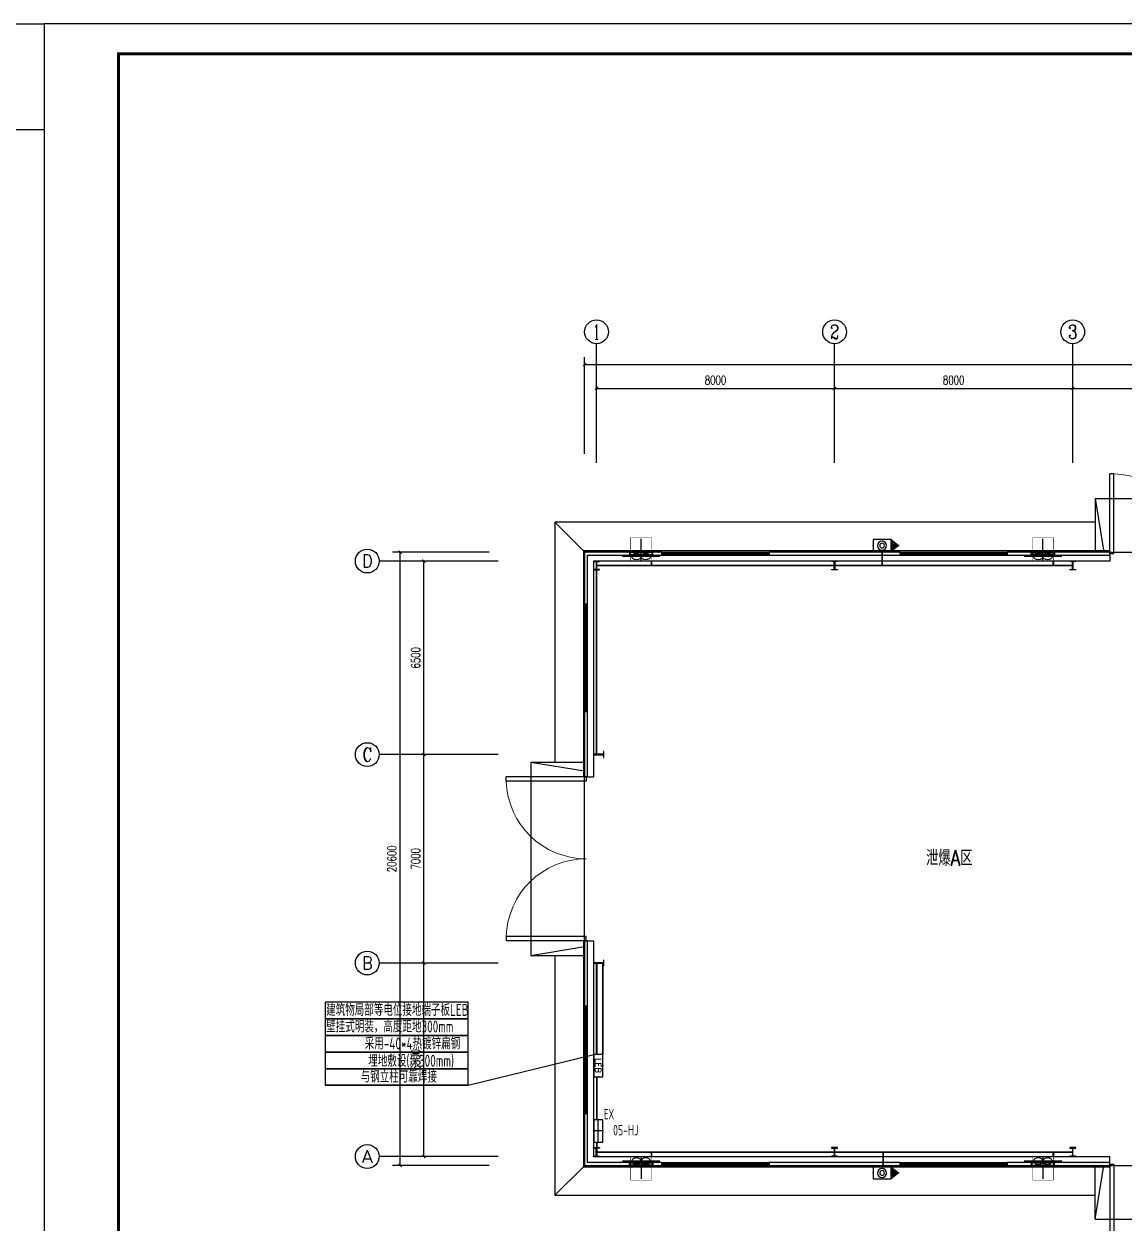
# Model space of a CAD drawing. Extents: x 1234595 to 2088511, y -80443 to 75292.
# Drawn here: x 1437481 to 1474440, y -41469 to -1201 of the extents above; entities that cross this region are included whole.
import ezdxf
from ezdxf.enums import TextEntityAlignment as Align

# ---------------------------------------------------------------- set-up
doc = ezdxf.new("R2010")
doc.units = 0
doc.header["$LTSCALE"] = 1000
doc.header["$MEASUREMENT"] = 0
doc.linetypes.add('CENTER2', pattern=[1.125, 0.75, -0.125, 0.125, -0.125])
doc.layers.get('0').update_dxf_attribs({"linetype": 'CONTINUOUS'})
doc.layers.get('Defpoints').update_dxf_attribs({"linetype": 'CONTINUOUS'})
doc.layers.add('_0', color=7, linetype='CONTINUOUS', lineweight=25)
for name, color, linetype in [('AXIS_TEXT', 7, 'CONTINUOUS'), ('DUCT-排烟中心线', 5, 'CENTER2'), ('DUCT-排烟管', 2, 'CONTINUOUS'), ('EQUIP-照明', 3, 'CONTINUOUS'), ('EQUIP-箱柜', 3, 'CONTINUOUS'), ('PUB_TITLE', 4, 'CONTINUOUS'), ('WIRE-接地', 4, 'CONTINUOUS'), ('建筑底图', 251, 'CONTINUOUS'), ('电气', 3, 'CONTINUOUS'), ('电气文字', 7, 'CONTINUOUS')]:
    doc.layers.add(name, color=color, linetype=linetype)
doc.styles.add('_HZTXT', font='txt.shx', dxfattribs={"width": 0.8, "bigfont": 'HZTXT.shx'})
doc.styles.add('_TCH_AXIS', font='COMPLEX', dxfattribs={"bigfont": 'GBCBIG'})
doc.styles.add('_TCH_DIM_T3', font='SIMPLEX', dxfattribs={"width": 0.705882, "bigfont": 'GBCBIG'})
doc.styles.add('_TEL_DIM', font='SIMPLEX', dxfattribs={"width": 0.8, "height": 3.5, "bigfont": 'HZTXT'})
doc.styles.add('COMPLEX', font='COMPLEX')
doc.styles.add('SCEI', font='sceie.shx', dxfattribs={"width": 0.75, "bigfont": 'sceic.shx'})
doc.styles.add('sceie', font='sceie.shx', dxfattribs={"width": 0.7, "bigfont": 'sceic.shx'})
doc.styles.add('TG_LINETYPE', font='sceie.shx', dxfattribs={"width": 0.7, "height": 3, "bigfont": 'sceic.shx'})
doc.linetypes.add('TG_接地', pattern='A,0.75,0,["/",TG_LINETYPE,S=0.05,R=-8.594367,X=-0.1,Y=-0.045],0.65,-0.13,0.13,-0.13', length=2)
doc.dimstyles.new('_TCH_ARCH&&100', dxfattribs={"dimtxt": 297.5, "dimasz": 100, "dimexe": 250, "dimexo": 300, "dimgap": 126.25, "dimtad": 1, "dimdec": 0, "dimzin": 0, "dimdsep": 46, "dimtxsty": '_TCH_DIM_T3', "dimblk": 'ARCHTICK', "dimcen": 0.09, "dimclrt": 7, "dimazin": 2, "dimtfac": 1, "dimtdec": 0, "dimtix": 1, "dimtmove": 2, "dimatfit": 3, "dimfxl": 0, "dimtolj": 1, "dimtzin": 0, "dimarcsym": 0})

# ---------------------------------------------------------------- blocks, each defined once
blk = doc.blocks.new('$equip$00002908')
for p, q in [((0.75, 0.6), (-0.75, 0.6)), ((-0.75, 0.6), (-0.75, 0)), ((-0.75, 0), (0.75, 0)), ((0.75, 0), (0.75, 0.6))]:
    blk.add_line(p, q)
at = {"const_width": 0.04}
blk.add_lwpolyline([(-0.75, 0.6), (-0.75, 0), (0.75, 0), (0.75, 0.6), (-0.75, 0.6), (-0.75, 0)], dxfattribs=at)
for p in [(-0.75, 0.3), (0, 0.6), (0, 0), (0.75, 0.3)]:
    blk.add_point(p)
at = {"color": 7, "style": '_TEL_DIM'}
blk.add_attdef('$TEXT$', text='', height=0.4, dxfattribs=at).set_placement((0, 0.3), align=Align.MIDDLE_CENTER)
at = {"color": 7, "style": '_TEL_DIM', "flags": 1}
for tag in ['A', 'REMARK']:
    blk.add_attdef(tag, text='', height=0.00002, dxfattribs=at).set_placement((0, 0), align=Align.MIDDLE_CENTER)
blk = doc.blocks.new('$equip$00002936')
for p, q in [((-0.75, 0.6), (-0.75, 0)), ((0.75, 0.6), (-0.75, 0.6)), ((-0.75, 0.3), (0.75, 0.3)), ((-0.75, 0), (0.75, 0)), ((0, 0), (0, 0.6)), ((0.75, 0), (0.75, 0.6))]:
    blk.add_line(p, q)
at = {"const_width": 0.04}
blk.add_lwpolyline([(-0.75, 0.6), (-0.75, 0), (0.75, 0), (0.75, 0.6), (-0.75, 0.6), (-0.75, 0)], dxfattribs=at)
for p in [(-0.75, 0.3), (0, 0.6), (0, 0), (0.75, 0.3)]:
    blk.add_point(p)
at = {"color": 7, "style": '_TEL_DIM', "flags": 1}
for tag in ['A', 'REMARK']:
    blk.add_attdef(tag, text='', height=0.00002, dxfattribs=at).set_placement((0, 0), align=Align.MIDDLE_CENTER)
blk = doc.blocks.new('$DorLib2D$00000002')
for p, q in [((-0.5, 0), (-0.5, 0.4875)), ((-0.475, 0.4875), (-0.5, 0.4875)), ((-0.475, 0), (-0.475, 0.4875)), ((0.475, 0), (0.475, 0.4875)), ((0.475, 0.4875), (0.5, 0.4875)), ((0.5, 0), (0.5, 0.4875)), ((-0.5, 0), (-0.475, 0)), ((0.5, 0), (0.475, 0))]:
    blk.add_line(p, q)
at = {"lineweight": 13}
for centre, start, end in [((-0.4875, 0), 0, 88.53072), ((0.4875, 0), 91.46928, 180)]:
    blk.add_arc(centre, 0.4875, start, end, dxfattribs=at)
blk = doc.blocks.new('$TCHSYS$WIN2D')
for p, q in [((-0.5, 0.5), (0.5, 0.5)), ((-0.5, 0.5), (-0.5, -0.5)), ((0.5, 0.5), (0.5, -0.5)), ((0.5, 0.167), (-0.5, 0.167)), ((0.5, -0.167), (-0.5, -0.167)), ((-0.5, -0.5), (0.5, -0.5))]:
    blk.add_line(p, q)
blk = doc.blocks.new('_ArchTick')
at = {"color": 0, "linetype": 'ByBlock', "const_width": 0.4}
blk.add_lwpolyline([(-0.5, -0.5), (0.5, 0.5)], dxfattribs=at)
blk = doc.blocks.new('*D129')
at = {"layer": 'Defpoints', "color": 0, "transparency": 16777216}
for p in [(1450915, -32737), (1453415, -32737), (1453415, -39237)]:
    blk.add_point(p, dxfattribs=at)
at = {"layer": '建筑底图', "color": 0, "lineweight": -2, "transparency": 16777216}
for p, q in [((1453115, -32737), (1450665, -32737)), ((1450915, -39237), (1450915, -32737)), ((1453115, -39237), (1450665, -39237))]:
    blk.add_line(p, q, dxfattribs=at)
at = {"layer": '建筑底图', "color": 0, "lineweight": -2, "transparency": 16777216, "xscale": 100, "yscale": 100, "zscale": 100}
for p, rotation in [((1450915, -32737), 90), ((1450915, -39237), 270)]:
    blk.add_blockref('_ArchTick', p, dxfattribs=dict(at, rotation=rotation))
at = {"layer": '建筑底图', "color": 7, "transparency": 16777216, "insert": (1450640, -35987), "char_height": 297.5, "attachment_point": 5, "rotation": 90, "style": '_TCH_DIM_T3'}
blk.add_mtext('\\A1;6500', dxfattribs=at)
blk = doc.blocks.new('*D130')
at = {"layer": 'Defpoints', "color": 0, "transparency": 16777216}
for p in [(1450915, -25737), (1453415, -25737), (1453415, -32737)]:
    blk.add_point(p, dxfattribs=at)
at = {"layer": '建筑底图', "color": 0, "lineweight": -2, "transparency": 16777216}
for p, q in [((1453115, -25737), (1450665, -25737)), ((1450915, -32737), (1450915, -25737)), ((1453115, -32737), (1450665, -32737))]:
    blk.add_line(p, q, dxfattribs=at)
at = {"layer": '建筑底图', "color": 0, "lineweight": -2, "transparency": 16777216, "xscale": 100, "yscale": 100, "zscale": 100}
for p, rotation in [((1450915, -25737), 90), ((1450915, -32737), 270)]:
    blk.add_blockref('_ArchTick', p, dxfattribs=dict(at, rotation=rotation))
at = {"layer": '建筑底图', "color": 7, "transparency": 16777216, "insert": (1450640, -29237), "char_height": 297.5, "attachment_point": 5, "rotation": 90, "style": '_TCH_DIM_T3'}
blk.add_mtext('\\A1;7000', dxfattribs=at)
blk = doc.blocks.new('*D131')
at = {"layer": 'Defpoints', "color": 0, "transparency": 16777216}
for p in [(1450915, -19237), (1453415, -19237), (1453415, -25737)]:
    blk.add_point(p, dxfattribs=at)
at = {"layer": '建筑底图', "color": 0, "lineweight": -2, "transparency": 16777216}
for p, q in [((1453115, -19237), (1450665, -19237)), ((1450915, -25737), (1450915, -19237)), ((1453115, -25737), (1450665, -25737))]:
    blk.add_line(p, q, dxfattribs=at)
at = {"layer": '建筑底图', "color": 0, "lineweight": -2, "transparency": 16777216, "xscale": 100, "yscale": 100, "zscale": 100}
for p, rotation in [((1450915, -19237), 90), ((1450915, -25737), 270)]:
    blk.add_blockref('_ArchTick', p, dxfattribs=dict(at, rotation=rotation))
at = {"layer": '建筑底图', "color": 7, "transparency": 16777216, "insert": (1450640, -22487), "char_height": 297.5, "attachment_point": 5, "rotation": 90, "style": '_TCH_DIM_T3'}
blk.add_mtext('\\A1;6500', dxfattribs=at)
blk = doc.blocks.new('*D132')
at = {"layer": 'Defpoints', "color": 0, "transparency": 16777216}
for p in [(1450115, -18937), (1453415, -18937), (1453415, -39537)]:
    blk.add_point(p, dxfattribs=at)
at = {"layer": '建筑底图', "color": 0, "lineweight": -2, "transparency": 16777216}
for p, q in [((1453115, -18937), (1449865, -18937)), ((1450115, -39537), (1450115, -18937)), ((1453115, -39537), (1449865, -39537))]:
    blk.add_line(p, q, dxfattribs=at)
at = {"layer": '建筑底图', "color": 0, "lineweight": -2, "transparency": 16777216, "xscale": 100, "yscale": 100, "zscale": 100}
for p, rotation in [((1450115, -18937), 90), ((1450115, -39537), 270)]:
    blk.add_blockref('_ArchTick', p, dxfattribs=dict(at, rotation=rotation))
at = {"layer": '建筑底图', "color": 7, "transparency": 16777216, "insert": (1449840, -29237), "char_height": 297.5, "attachment_point": 5, "rotation": 90, "style": '_TCH_DIM_T3'}
blk.add_mtext('\\A1;20600', dxfattribs=at)
blk = doc.blocks.new('_AXISO')
blk.add_circle((0, 0), 0.5)
at = {"layer": 'AXIS_TEXT', "style": 'COMPLEX', "width": 1.041667}
blk.add_attdef('A', text='', height=0.56, dxfattribs=at).set_placement((-0.25, -0.28), (0.25, -0.28), align=Align.FIT)
blk = doc.blocks.new('*D137')
at = {"layer": 'Defpoints', "color": 0, "transparency": 16777216}
for p in [(1464715, -13437), (1456715, -15937), (1464715, -15937)]:
    blk.add_point(p, dxfattribs=at)
at = {"layer": '建筑底图', "color": 0, "lineweight": -2, "transparency": 16777216}
for p, q in [((1456715, -15637), (1456715, -13187)), ((1464715, -15637), (1464715, -13187)), ((1456715, -13437), (1464715, -13437))]:
    blk.add_line(p, q, dxfattribs=at)
at = {"layer": '建筑底图', "color": 0, "lineweight": -2, "transparency": 16777216, "xscale": 100, "yscale": 100, "zscale": 100, "rotation": 180}
blk.add_blockref('_ArchTick', (1456715, -13437), dxfattribs=at)
at = {"layer": '建筑底图', "color": 0, "lineweight": -2, "transparency": 16777216, "xscale": 100, "yscale": 100, "zscale": 100}
blk.add_blockref('_ArchTick', (1464715, -13437), dxfattribs=at)
at = {"layer": '建筑底图', "color": 7, "transparency": 16777216, "insert": (1460715, -13162), "char_height": 297.5, "attachment_point": 5, "style": '_TCH_DIM_T3'}
blk.add_mtext('\\A1;8000', dxfattribs=at)
blk = doc.blocks.new('*D138')
at = {"layer": 'Defpoints', "color": 0, "transparency": 16777216}
for p in [(1472715, -13437), (1464715, -15937), (1472715, -15937)]:
    blk.add_point(p, dxfattribs=at)
at = {"layer": '建筑底图', "color": 0, "lineweight": -2, "transparency": 16777216}
for p, q in [((1464715, -15637), (1464715, -13187)), ((1472715, -15637), (1472715, -13187)), ((1464715, -13437), (1472715, -13437))]:
    blk.add_line(p, q, dxfattribs=at)
at = {"layer": '建筑底图', "color": 0, "lineweight": -2, "transparency": 16777216, "xscale": 100, "yscale": 100, "zscale": 100, "rotation": 180}
blk.add_blockref('_ArchTick', (1464715, -13437), dxfattribs=at)
at = {"layer": '建筑底图', "color": 0, "lineweight": -2, "transparency": 16777216, "xscale": 100, "yscale": 100, "zscale": 100}
blk.add_blockref('_ArchTick', (1472715, -13437), dxfattribs=at)
at = {"layer": '建筑底图', "color": 7, "transparency": 16777216, "insert": (1468715, -13162), "char_height": 297.5, "attachment_point": 5, "style": '_TCH_DIM_T3'}
blk.add_mtext('\\A1;8000', dxfattribs=at)
blk = doc.blocks.new('*D139')
at = {"layer": 'Defpoints', "color": 0, "transparency": 16777216}
for p in [(1480715, -13437), (1472715, -15937), (1480715, -15937)]:
    blk.add_point(p, dxfattribs=at)
at = {"layer": '建筑底图', "color": 0, "lineweight": -2, "transparency": 16777216}
for p, q in [((1472715, -15637), (1472715, -13187)), ((1480715, -15637), (1480715, -13187)), ((1472715, -13437), (1480715, -13437))]:
    blk.add_line(p, q, dxfattribs=at)
at = {"layer": '建筑底图', "color": 0, "lineweight": -2, "transparency": 16777216, "xscale": 100, "yscale": 100, "zscale": 100, "rotation": 180}
blk.add_blockref('_ArchTick', (1472715, -13437), dxfattribs=at)
at = {"layer": '建筑底图', "color": 0, "lineweight": -2, "transparency": 16777216, "xscale": 100, "yscale": 100, "zscale": 100}
blk.add_blockref('_ArchTick', (1480715, -13437), dxfattribs=at)
at = {"layer": '建筑底图', "color": 7, "transparency": 16777216, "insert": (1476715, -13162), "char_height": 297.5, "attachment_point": 5, "style": '_TCH_DIM_T3'}
blk.add_mtext('\\A1;8000', dxfattribs=at)
blk = doc.blocks.new('*D143')
at = {"layer": 'Defpoints', "color": 0, "transparency": 16777216}
for p in [(1505115, -12637), (1456315, -15937), (1505115, -15937)]:
    blk.add_point(p, dxfattribs=at)
at = {"layer": '建筑底图', "color": 0, "lineweight": -2, "transparency": 16777216}
for p, q in [((1456315, -15637), (1456315, -12387)), ((1505115, -15637), (1505115, -12387)), ((1456315, -12637), (1505115, -12637))]:
    blk.add_line(p, q, dxfattribs=at)
at = {"layer": '建筑底图', "color": 0, "lineweight": -2, "transparency": 16777216, "xscale": 100, "yscale": 100, "zscale": 100, "rotation": 180}
blk.add_blockref('_ArchTick', (1456315, -12637), dxfattribs=at)
at = {"layer": '建筑底图', "color": 0, "lineweight": -2, "transparency": 16777216, "xscale": 100, "yscale": 100, "zscale": 100}
blk.add_blockref('_ArchTick', (1505115, -12637), dxfattribs=at)
at = {"layer": '建筑底图', "color": 7, "transparency": 16777216, "insert": (1480715, -12362), "char_height": 297.5, "attachment_point": 5, "style": '_TCH_DIM_T3'}
blk.add_mtext('\\A1;48800', dxfattribs=at)
blk = doc.blocks.new('SEF-550')
at = {"color": 2}
blk.add_line((-150, 630, -5400), (-150, -630, -5400), dxfattribs=at)
at = {"color": 2, "const_width": 20, "elevation": -2700}
blk.add_lwpolyline([(-300, 350), (-300, -350)], dxfattribs=at)
for centre in [(-150, 158, -2700), (-150, -157, -2700)]:
    blk.add_ellipse(centre, major_axis=(0, -158), ratio=0.68873)
at = {"layer": 'DUCT-排烟中心线'}
blk.add_line((0, 0), (-790, 0), dxfattribs=at)
at = {"layer": 'DUCT-排烟管', "const_width": 15}
for points in [[(0, 350), (-790, 350)], [(-790, 350), (-790, -350)], [(0, -350), (0, 350)], [(-790, -350), (0, -350)]]:
    blk.add_lwpolyline(points, dxfattribs=at)
blk = doc.blocks.new('*X49')
at = {"color": 0}
for p, q in [((23.61, 4.52), (23.72, 4.62)), ((23.85, 4.22), (24.25, 4.62)), ((24.08, 3.93), (24.78, 4.62)), ((24.32, 3.64), (25.31, 4.62)), ((24.55, 3.34), (25.84, 4.62)), ((24.79, 3.05), (26.37, 4.62)), ((25.03, 2.75), (26.9, 4.62)), ((25.26, 2.46), (27.43, 4.62)), ((25.5, 2.16), (25.81, 2.47))]:
    blk.add_line(p, q, dxfattribs=at)
blk = doc.blocks.new('$equip_U$00000072(DK-WAIX2)')
at = {"linetype": 'Continuous'}
for p, q in [((0, 1.7), (-0.4, 1.2)), ((0.4, 1.2), (0, 1.7)), ((-0.4, 0), (-0.4, 1.2)), ((-0.4, 1.2), (0.4, 1.2)), ((0.4, 1.2), (0.4, 0)), ((0.4, 0), (-0.4, 0))]:
    blk.add_line(p, q, dxfattribs=at)
for radius in [0.307, 0.16]:
    blk.add_circle((0.001, 0.597), radius, dxfattribs=at)
for p in [(0, 1.7), (-0.4, 0.6), (0, 0), (0.4, 0.6)]:
    blk.add_point(p)
at = {"linetype": 'Continuous', "xscale": 0.2, "yscale": 0.2, "zscale": 0.2, "rotation": 180}
blk.add_blockref('*X49', (5.106, 2.125), dxfattribs=at)
at = {"color": 7, "style": '_TEL_DIM', "flags": 1}
for tag in ['A', 'REMARK']:
    blk.add_attdef(tag, text='', height=0.00002, dxfattribs=at).set_placement((0, 0), align=Align.MIDDLE_CENTER)
blk = doc.blocks.new('$equip_U$00000072(WIN-01803291107)')
at = {"ltscale": 100}
blk.add_point((0.001, -0.597), dxfattribs=at)
at = {"xscale": -1}
blk.add_blockref('$equip_U$00000072(DK-WAIX2)', (0.001, -0.597), dxfattribs=at)
at = {"color": 7, "style": '_TEL_DIM', "flags": 1}
for tag in ['A', 'REMARK']:
    blk.add_attdef(tag, text='', height=0.00002, dxfattribs=at).set_placement((0, 0), align=Align.MIDDLE_CENTER)

msp = doc.modelspace()

# ---------------------------------------------------------------- hatches: boundary and pattern name
at = {"layer": '建筑底图'}
for points in [[(1456315.1, -18936.9), (1456315.1, -20686.9), (1456345.1, -20656.9), (1456345.1, -18966.9)], [(1458915.1, -18936.9), (1456315.1, -18936.9), (1456345.1, -18966.9), (1458885.1, -18966.9)], [(1456415.1, -20686.9), (1456415.1, -19036.9), (1456385.1, -19006.9), (1456385.1, -20656.9)], [(1456415.1, -19036.9), (1458915.1, -19036.9), (1458885.1, -19006.9), (1456385.1, -19006.9)], [(1456705.1, -19520.9), (1456615.1, -19520.9), (1456615.1, -19536.9), (1456815.1, -19536.9), (1456815.1, -19520.9), (1456725.1, -19520.9), (1456725.1, -19252.9), (1456815.1, -19252.9), (1456815.1, -19236.9), (1456615.1, -19236.9), (1456615.1, -19252.9), (1456705.1, -19252.9)], [(1458915.1, -19036.9), (1458915.1, -18936.9), (1458885.1, -18966.9), (1458885.1, -19006.9)], [(1466915.1, -18936.9), (1462515.1, -18936.9), (1462545.1, -18966.9), (1466885.1, -18966.9)], [(1462515.1, -18936.9), (1462515.1, -19036.9), (1462545.1, -19006.9), (1462545.1, -18966.9)], [(1462515.1, -19036.9), (1466915.1, -19036.9), (1466885.1, -19006.9), (1462545.1, -19006.9)], [(1464725.1, -19520.9), (1464815.1, -19520.9), (1464815.1, -19536.9), (1464615.1, -19536.9), (1464615.1, -19520.9), (1464705.1, -19520.9), (1464705.1, -19252.9), (1464615.1, -19252.9), (1464615.1, -19236.9), (1464815.1, -19236.9), (1464815.1, -19252.9), (1464725.1, -19252.9)], [(1466915.1, -19036.9), (1466915.1, -18936.9), (1466885.1, -18966.9), (1466885.1, -19006.9)], [(1473965.1, -18936.9), (1470515.1, -18936.9), (1470545.1, -18966.9), (1473935.1, -18966.9)], [(1470515.1, -18936.9), (1470515.1, -19036.9), (1470545.1, -19006.9), (1470545.1, -18966.9)], [(1470515.1, -19036.9), (1473965.1, -19036.9), (1473935.1, -19006.9), (1470545.1, -19006.9)], [(1472725.1, -19520.9), (1472815.1, -19520.9), (1472815.1, -19536.9), (1472615.1, -19536.9), (1472615.1, -19520.9), (1472705.1, -19520.9), (1472705.1, -19252.9), (1472615.1, -19252.9), (1472615.1, -19236.9), (1472815.1, -19236.9), (1472815.1, -19252.9), (1472725.1, -19252.9)], [(1473965.1, -19036.9), (1473965.1, -18936.9), (1473935.1, -18966.9), (1473935.1, -19006.9)], [(1456315.1, -20686.9), (1456415.1, -20686.9), (1456385.1, -20656.9), (1456345.1, -20656.9)], [(1456415.1, -24286.9), (1456315.1, -24286.9), (1456345.1, -24316.9), (1456385.1, -24316.9)], [(1456315.1, -24286.9), (1456315.1, -26486.9), (1456345.1, -26456.9), (1456345.1, -24316.9)], [(1456415.1, -26486.9), (1456415.1, -24286.9), (1456385.1, -24316.9), (1456385.1, -26456.9)], [(1456631.1, -25726.9), (1456631.1, -25636.9), (1456615.1, -25636.9), (1456615.1, -25836.9), (1456631.1, -25836.9), (1456631.1, -25746.9), (1456949.1, -25746.9), (1456949.1, -25836.9), (1456965.1, -25836.9), (1456965.1, -25636.9), (1456949.1, -25636.9), (1456949.1, -25726.9)], [(1456315.1, -26486.9), (1456415.1, -26486.9), (1456385.1, -26456.9), (1456345.1, -26456.9)], [(1456415.1, -31986.9), (1456315.1, -31986.9), (1456345.1, -32016.9), (1456385.1, -32016.9)], [(1456315.1, -31986.9), (1456315.1, -34186.9), (1456345.1, -34156.9), (1456345.1, -32016.9)], [(1456415.1, -34186.9), (1456415.1, -31986.9), (1456385.1, -32016.9), (1456385.1, -34156.9)], [(1456631.1, -32726.9), (1456631.1, -32636.9), (1456615.1, -32636.9), (1456615.1, -32836.9), (1456631.1, -32836.9), (1456631.1, -32746.9), (1456949.1, -32746.9), (1456949.1, -32836.9), (1456965.1, -32836.9), (1456965.1, -32636.9), (1456949.1, -32636.9), (1456949.1, -32726.9)], [(1456315.1, -34186.9), (1456415.1, -34186.9), (1456385.1, -34156.9), (1456345.1, -34156.9)], [(1456415.1, -37786.9), (1456315.1, -37786.9), (1456345.1, -37816.9), (1456385.1, -37816.9)], [(1456315.1, -37786.9), (1456315.1, -39536.9), (1456345.1, -39506.9), (1456345.1, -37816.9)], [(1456415.1, -39436.9), (1456415.1, -37786.9), (1456385.1, -37816.9), (1456385.1, -39466.9)], [(1456705.1, -38952.9), (1456615.1, -38952.9), (1456615.1, -38936.9), (1456815.1, -38936.9), (1456815.1, -38952.9), (1456725.1, -38952.9), (1456725.1, -39220.9), (1456815.1, -39220.9), (1456815.1, -39236.9), (1456615.1, -39236.9), (1456615.1, -39220.9), (1456705.1, -39220.9)], [(1464725.1, -38952.9), (1464815.1, -38952.9), (1464815.1, -38936.9), (1464615.1, -38936.9), (1464615.1, -38952.9), (1464705.1, -38952.9), (1464705.1, -39220.9), (1464615.1, -39220.9), (1464615.1, -39236.9), (1464815.1, -39236.9), (1464815.1, -39220.9), (1464725.1, -39220.9)], [(1472725.1, -38952.9), (1472815.1, -38952.9), (1472815.1, -38936.9), (1472615.1, -38936.9), (1472615.1, -38952.9), (1472705.1, -38952.9), (1472705.1, -39220.9), (1472615.1, -39220.9), (1472615.1, -39236.9), (1472815.1, -39236.9), (1472815.1, -39220.9), (1472725.1, -39220.9)], [(1458915.1, -39436.9), (1456415.1, -39436.9), (1456385.1, -39466.9), (1458885.1, -39466.9)], [(1458915.1, -39536.9), (1458915.1, -39436.9), (1458885.1, -39466.9), (1458885.1, -39506.9)], [(1466915.1, -39436.9), (1462515.1, -39436.9), (1462545.1, -39466.9), (1466885.1, -39466.9)], [(1462515.1, -39436.9), (1462515.1, -39536.9), (1462545.1, -39506.9), (1462545.1, -39466.9)], [(1466915.1, -39536.9), (1466915.1, -39436.9), (1466885.1, -39466.9), (1466885.1, -39506.9)], [(1473965.1, -39436.9), (1470515.1, -39436.9), (1470545.1, -39466.9), (1473935.1, -39466.9)], [(1470515.1, -39436.9), (1470515.1, -39536.9), (1470545.1, -39506.9), (1470545.1, -39466.9)], [(1473965.1, -39536.9), (1473965.1, -39436.9), (1473935.1, -39466.9), (1473935.1, -39506.9)], [(1456315.1, -39536.9), (1458915.1, -39536.9), (1458885.1, -39506.9), (1456345.1, -39506.9)], [(1462515.1, -39536.9), (1466915.1, -39536.9), (1466885.1, -39506.9), (1462545.1, -39506.9)], [(1470515.1, -39536.9), (1473965.1, -39536.9), (1473935.1, -39506.9), (1470545.1, -39506.9)]]:
    msp.add_hatch(color=256, dxfattribs=at).paths.add_polyline_path(points)

# ---------------------------------------------------------------- linework, layer by layer
at = {"layer": '_0', "color": 0}
msp.add_lwpolyline([(1431741.8, -1200.6), (1438154.2, -1200.6), (1438154.2, -4754), (1431741.8, -4754)], close=True, dxfattribs=at)
at = {"layer": 'PUB_TITLE', "color": 4}
msp.add_lwpolyline([(1438154.2, -60600.6), (1522254.2, -60600.6), (1522254.2, -1200.6), (1438154.2, -1200.6)], close=True, dxfattribs=at)
at = {"layer": 'PUB_TITLE', "color": 4, "const_width": 100}
msp.add_lwpolyline([(1440654.2, -59600.6), (1521254.2, -59600.6), (1521254.2, -2200.6), (1440654.2, -2200.6)], close=True, dxfattribs=at)
at = {"layer": 'WIRE-接地', "linetype": 'TG_接地', "const_width": 60}
for points in [[(1466312.4, -18918.1), (1466312.4, -19386.9)], [(1458565.1, -19236.9), (1458565.1, -19386.9)], [(1472065.1, -19236.9), (1472065.1, -19386.9)], [(1456705.1, -19386.9), (1472725.1, -19386.9)], [(1456718.3, -25746.9), (1456715.1, -19536.9)], [(1456723.4, -35806), (1456721.9, -32726.9)], [(1456925.5, -35806), (1456925.5, -32746.9)], [(1456724.6, -37998.7), (1456723.8, -36556)], [(1472725.1, -39086.9), (1456705.1, -39086.9)], [(1456725.1, -38952.9), (1456725, -38748.7)], [(1458565.1, -39236.9), (1458565.1, -39086.9)], [(1466350, -39576.9), (1466350, -39086.9)], [(1472065.1, -39236.9), (1472065.1, -39086.9)]]:
    msp.add_lwpolyline(points, dxfattribs=at)
at = {"layer": '建筑底图'}
for p, q in [((1456715.1, -15936.9), (1456715.1, -11936.9)), ((1464715.1, -15936.9), (1464715.1, -11936.9)), ((1472715.1, -15936.9), (1472715.1, -11936.9)), ((1473465.1, -17136.9), (1479965.1, -17136.9)), ((1473465.1, -17136.9), (1473765.1, -18936.9)), ((1473465.1, -17136.9), (1473465.1, -18936.9)), ((1456275.1, -18896.9), (1455315.1, -17936.9)), ((1473965.1, -18936.9), (1473965.1, -18896.9)), ((1453415.1, -19236.9), (1449415.1, -19236.9)), ((1456315.1, -18936.9), (1456315.1, -20686.9)), ((1458915.1, -18936.9), (1456315.1, -18936.9)), ((1456415.1, -20686.9), (1456415.1, -19036.9)), ((1456415.1, -19036.9), (1458915.1, -19036.9)), ((1458915.1, -19036.9), (1458915.1, -18936.9)), ((1466915.1, -18936.9), (1462515.1, -18936.9)), ((1462515.1, -18936.9), (1462515.1, -19036.9)), ((1462515.1, -19036.9), (1466915.1, -19036.9)), ((1466915.1, -19036.9), (1466915.1, -18936.9)), ((1473965.1, -18936.9), (1470515.1, -18936.9)), ((1470515.1, -18936.9), (1470515.1, -19036.9)), ((1470515.1, -19036.9), (1473965.1, -19036.9)), ((1473965.1, -18936.9), (1479465.1, -18936.9)), ((1473965.1, -19036.9), (1473965.1, -18936.9)), ((1473965.1, -19036.9), (1473965.1, -19236.9)), ((1456315.1, -20686.9), (1456415.1, -20686.9)), ((1456415.1, -24286.9), (1456315.1, -24286.9)), ((1456315.1, -24286.9), (1456315.1, -26486.9)), ((1456415.1, -26486.9), (1456415.1, -24286.9)), ((1453415.1, -25736.9), (1449415.1, -25736.9)), ((1454515.1, -25986.9), (1454515.1, -32486.9)), ((1454515.1, -25986.9), (1456315.1, -26286.9)), ((1454515.1, -25986.9), (1456315.1, -25986.9)), ((1456315.1, -26486.9), (1456275.1, -26486.9)), ((1456315.1, -31986.9), (1456315.1, -26486.9)), ((1456315.1, -26486.9), (1456415.1, -26486.9)), ((1456415.1, -26486.9), (1456615.1, -26486.9)), ((1454515.1, -32486.9), (1456315.1, -32186.9)), ((1456315.1, -31986.9), (1456275.1, -31986.9)), ((1456415.1, -31986.9), (1456315.1, -31986.9)), ((1456315.1, -31986.9), (1456315.1, -34186.9)), ((1456415.1, -31986.9), (1456615.1, -31986.9)), ((1456415.1, -34186.9), (1456415.1, -31986.9)), ((1454515.1, -32486.9), (1456315.1, -32486.9)), ((1453415.1, -32736.9), (1449415.1, -32736.9)), ((1456315.1, -34186.9), (1456415.1, -34186.9)), ((1456415.1, -37786.9), (1456315.1, -37786.9)), ((1456315.1, -37786.9), (1456315.1, -39536.9)), ((1456415.1, -39436.9), (1456415.1, -37786.9)), ((1453415.1, -39236.9), (1449415.1, -39236.9)), ((1458915.1, -39436.9), (1456415.1, -39436.9)), ((1458915.1, -39536.9), (1458915.1, -39436.9)), ((1466915.1, -39436.9), (1462515.1, -39436.9)), ((1462515.1, -39436.9), (1462515.1, -39536.9)), ((1466915.1, -39536.9), (1466915.1, -39436.9)), ((1473965.1, -39436.9), (1470515.1, -39436.9)), ((1470515.1, -39436.9), (1470515.1, -39536.9)), ((1473965.1, -39436.9), (1473965.1, -39236.9)), ((1473965.1, -39536.9), (1473965.1, -39436.9)), ((1456275.1, -39576.9), (1455315.1, -40536.9)), ((1456315.1, -39536.9), (1458915.1, -39536.9)), ((1462515.1, -39536.9), (1466915.1, -39536.9)), ((1470515.1, -39536.9), (1473965.1, -39536.9)), ((1473465.1, -41336.9), (1473765.1, -39536.9)), ((1473465.1, -41336.9), (1473465.1, -39536.9)), ((1473965.1, -39536.9), (1473965.1, -39576.9)), ((1473965.1, -39536.9), (1479465.1, -39536.9)), ((1473465.1, -41336.9), (1479965.1, -41336.9))]:
    msp.add_line(p, q, dxfattribs=at)
for points in [[(1473465.1, -17936.9), (1455315.1, -17936.9), (1455315.1, -25986.9)], [(1473965.1, -18896.9), (1456275.1, -18896.9), (1456275.1, -26486.9)], [(1473965.1, -19236.9), (1456615.1, -19236.9), (1456615.1, -26486.9)], [(1457822.6, -19036.9), (1458607.6, -19036.9), (1458607.6, -18936.9), (1457822.6, -18936.9), (1457822.6, -19036.9)], [(1472107.6, -19036.9), (1471322.6, -19036.9), (1471322.6, -18936.9), (1472107.6, -18936.9), (1472107.6, -19036.9)], [(1456275.1, -31986.9), (1456275.1, -39576.9), (1473965.1, -39576.9)], [(1456615.1, -31986.9), (1456615.1, -39236.9), (1473965.1, -39236.9)], [(1455315.1, -32486.9), (1455315.1, -40536.9), (1473465.1, -40536.9)], [(1457822.6, -39436.9), (1458607.6, -39436.9), (1458607.6, -39536.9), (1457822.6, -39536.9), (1457822.6, -39436.9)], [(1472107.6, -39436.9), (1471322.6, -39436.9), (1471322.6, -39536.9), (1472107.6, -39536.9), (1472107.6, -39436.9)]]:
    msp.add_lwpolyline(points, dxfattribs=at)
for points in [[(1456815.1, -19236.9), (1456615.1, -19236.9), (1456615.1, -19252.9), (1456705.1, -19252.9), (1456705.1, -19520.9), (1456615.1, -19520.9), (1456615.1, -19536.9), (1456815.1, -19536.9), (1456815.1, -19520.9), (1456725.1, -19520.9), (1456725.1, -19252.9), (1456815.1, -19252.9)], [(1457837.6, -19021.9), (1458592.6, -19021.9), (1458592.6, -18951.9), (1457837.6, -18951.9)], [(1464615.1, -19236.9), (1464815.1, -19236.9), (1464815.1, -19252.9), (1464725.1, -19252.9), (1464725.1, -19520.9), (1464815.1, -19520.9), (1464815.1, -19536.9), (1464615.1, -19536.9), (1464615.1, -19520.9), (1464705.1, -19520.9), (1464705.1, -19252.9), (1464615.1, -19252.9)], [(1472092.6, -19021.9), (1471337.6, -19021.9), (1471337.6, -18951.9), (1472092.6, -18951.9)], [(1472615.1, -19236.9), (1472815.1, -19236.9), (1472815.1, -19252.9), (1472725.1, -19252.9), (1472725.1, -19520.9), (1472815.1, -19520.9), (1472815.1, -19536.9), (1472615.1, -19536.9), (1472615.1, -19520.9), (1472705.1, -19520.9), (1472705.1, -19252.9), (1472615.1, -19252.9)], [(1456965.1, -25836.9), (1456965.1, -25636.9), (1456949.1, -25636.9), (1456949.1, -25726.9), (1456631.1, -25726.9), (1456631.1, -25636.9), (1456615.1, -25636.9), (1456615.1, -25836.9), (1456631.1, -25836.9), (1456631.1, -25746.9), (1456949.1, -25746.9), (1456949.1, -25836.9)], [(1456965.1, -32836.9), (1456965.1, -32636.9), (1456949.1, -32636.9), (1456949.1, -32726.9), (1456631.1, -32726.9), (1456631.1, -32636.9), (1456615.1, -32636.9), (1456615.1, -32836.9), (1456631.1, -32836.9), (1456631.1, -32746.9), (1456949.1, -32746.9), (1456949.1, -32836.9)], [(1456815.1, -39236.9), (1456615.1, -39236.9), (1456615.1, -39220.9), (1456705.1, -39220.9), (1456705.1, -38952.9), (1456615.1, -38952.9), (1456615.1, -38936.9), (1456815.1, -38936.9), (1456815.1, -38952.9), (1456725.1, -38952.9), (1456725.1, -39220.9), (1456815.1, -39220.9)], [(1464615.1, -39236.9), (1464815.1, -39236.9), (1464815.1, -39220.9), (1464725.1, -39220.9), (1464725.1, -38952.9), (1464815.1, -38952.9), (1464815.1, -38936.9), (1464615.1, -38936.9), (1464615.1, -38952.9), (1464705.1, -38952.9), (1464705.1, -39220.9), (1464615.1, -39220.9)], [(1472615.1, -39236.9), (1472815.1, -39236.9), (1472815.1, -39220.9), (1472725.1, -39220.9), (1472725.1, -38952.9), (1472815.1, -38952.9), (1472815.1, -38936.9), (1472615.1, -38936.9), (1472615.1, -38952.9), (1472705.1, -38952.9), (1472705.1, -39220.9), (1472615.1, -39220.9)], [(1457837.6, -39451.9), (1458592.6, -39451.9), (1458592.6, -39521.9), (1457837.6, -39521.9)], [(1472092.6, -39451.9), (1471337.6, -39451.9), (1471337.6, -39521.9), (1472092.6, -39521.9)]]:
    msp.add_lwpolyline(points, close=True, dxfattribs=at)
at = {"layer": '电气', "color": 6, "linetype": 'Continuous'}
for p, q in [((1452409.4, -34611.9), (1447599.3, -34611.9)), ((1452409.4, -35169.7), (1447599.3, -35169.7)), ((1452409.4, -36843), (1456625.5, -35806)), ((1452409.4, -36285.2), (1447599.3, -36285.2)), ((1452409.4, -36843), (1447599.3, -36843))]:
    msp.add_line(p, q, dxfattribs=at)
for points in [[(1447599.3, -34611.9), (1452409.4, -34611.9), (1452409.4, -34054.2), (1447599.3, -34054.2)], [(1447599.3, -35169.7), (1452409.4, -35169.7), (1452409.4, -34611.9), (1447599.3, -34611.9)], [(1447599.3, -35727.4), (1452409.4, -35727.4), (1452409.4, -35169.7), (1447599.3, -35169.7)], [(1447599.3, -36285.2), (1452409.4, -36285.2), (1452409.4, -35727.4), (1447599.3, -35727.4)], [(1447599.3, -36843), (1452409.4, -36843), (1452409.4, -36285.2), (1447599.3, -36285.2)]]:
    msp.add_lwpolyline(points, close=True, dxfattribs=at)

# ---------------------------------------------------------------- block references
at = {"rotation": 270}
for p in [(1458215.1, -19236.9), (1471715.1, -19236.9)]:
    msp.add_blockref('SEF-550', p, dxfattribs=at)
at = {"xscale": -1, "rotation": 270}
for p in [(1458215.1, -39236.9), (1471715.1, -39236.9)]:
    msp.add_blockref('SEF-550', p, dxfattribs=at)
at = {"layer": 'EQUIP-照明', "xscale": 500, "yscale": 500, "zscale": 500, "rotation": 269.9999999999999}
for p in [(1466311, -18717.6), (1466311, -39788.2)]:
    msp.add_blockref('$equip_U$00000072(WIN-01803291107)', p, dxfattribs=at)
at = {"layer": 'EQUIP-箱柜', "xscale": 500, "yscale": 500, "zscale": 500, "rotation": 270}
msp.add_blockref('$equip$00002908', (1456625.5, -36181), dxfattribs=at).add_auto_attribs({'$TEXT$': 'LEB'})
at = {"layer": 'EQUIP-箱柜', "xscale": 500, "yscale": 500, "zscale": 500, "rotation": 89.99999999999997}
msp.add_blockref('$equip$00002936', (1456925.1, -38373.7), dxfattribs=at)
at = {"layer": '建筑底图'}
ref = msp.add_blockref('_AXISO', (1456715.1, -11536.9), dxfattribs=dict(at, xscale=800, yscale=800, zscale=800))
ref.add_attrib('A', '1', dxfattribs={"layer": 'AXIS_TEXT', "color": 0, "height": 514.7, "style": '_TCH_AXIS'}).set_placement((1456604.8, -11794.2), (1456825.4, -11794.2), align=Align.FIT)
ref = msp.add_blockref('_AXISO', (1464715.1, -11536.9), dxfattribs=dict(at, xscale=800, yscale=800, zscale=800))
ref.add_attrib('A', '2', dxfattribs={"layer": 'AXIS_TEXT', "color": 0, "height": 465.9, "style": '_TCH_AXIS'}).set_placement((1464559.7, -11769.9), (1464870.4, -11769.9), align=Align.FIT)
ref = msp.add_blockref('_AXISO', (1472715.1, -11536.9), dxfattribs=dict(at, xscale=800, yscale=800, zscale=800))
ref.add_attrib('A', '3', dxfattribs={"layer": 'AXIS_TEXT', "color": 0, "height": 465.9, "style": '_TCH_AXIS'}).set_placement((1472559.7, -11769.9), (1472870.4, -11769.9), align=Align.FIT)
for name, p, xscale, yscale, zscale in [('$DorLib2D$00000002', (1476715.1, -18986.9), 5500, 5500, 5500), ('$TCHSYS$WIN2D', (1460715.1, -18986.9), 3600, -100, 3600), ('$TCHSYS$WIN2D', (1468715.1, -18986.9), 3600, -100, 3600), ('$TCHSYS$WIN2D', (1460715.1, -39486.9), 3600, 100, 3600), ('$TCHSYS$WIN2D', (1468715.1, -39486.9), 3600, 100, 3600), ('$DorLib2D$00000002', (1476715.1, -39486.9), 5500, -5500, 5500)]:
    msp.add_blockref(name, p, dxfattribs=dict(at, xscale=xscale, yscale=yscale, zscale=zscale))
ref = msp.add_blockref('_AXISO', (1449015.1, -19236.9), dxfattribs=dict(at, xscale=800, yscale=800, zscale=800))
ref.add_attrib('A', 'D', dxfattribs={"layer": 'AXIS_TEXT', "color": 0, "height": 435.3, "style": '_TCH_AXIS'}).set_placement((1448838.9, -19454.5), (1449191.2, -19454.5), align=Align.FIT)
at = {"layer": '建筑底图', "rotation": 90}
for name, p, xscale, yscale, zscale in [('$TCHSYS$WIN2D', (1456365.1, -22486.9), 3600, -100, 3600), ('$DorLib2D$00000002', (1456365.1, -29236.9), -5500, 5500, -5500), ('$TCHSYS$WIN2D', (1456365.1, -35986.9), 3600, -100, 3600)]:
    msp.add_blockref(name, p, dxfattribs=dict(at, xscale=xscale, yscale=yscale, zscale=zscale))
at = {"layer": '建筑底图'}
ref = msp.add_blockref('_AXISO', (1449015.1, -25736.9), dxfattribs=dict(at, xscale=800, yscale=800, zscale=800))
ref.add_attrib('A', 'C', dxfattribs={"layer": 'AXIS_TEXT', "color": 0, "height": 455.7, "style": '_TCH_AXIS'}).set_placement((1448852.3, -25964.7), (1449177.8, -25964.7), align=Align.FIT)
ref = msp.add_blockref('_AXISO', (1449015.1, -32736.9), dxfattribs=dict(at, xscale=800, yscale=800, zscale=800))
ref.add_attrib('A', 'B', dxfattribs={"layer": 'AXIS_TEXT', "color": 0, "height": 435.3, "style": '_TCH_AXIS'}).set_placement((1448838.9, -32954.5), (1449191.2, -32954.5), align=Align.FIT)
ref = msp.add_blockref('_AXISO', (1449015.1, -39236.9), dxfattribs=dict(at, xscale=800, yscale=800, zscale=800))
ref.add_attrib('A', 'A', dxfattribs={"layer": 'AXIS_TEXT', "color": 0, "height": 425.2, "style": '_TCH_AXIS'}).set_placement((1448832.8, -39449.5), (1449197.3, -39449.5), align=Align.FIT)

# ---------------------------------------------------------------- texts
at = {"layer": '建筑底图', "style": '_HZTXT', "width": 0.8}
msp.add_text('泄爆A区', height=517.24, dxfattribs=at).set_placement((1467789.4, -29468.8))
at = {"layer": '电气', "color": 6, "linetype": 'Continuous', "style": 'SCEI', "width": 0.8}
for s, p in [('建筑物局部等电位接地端子板LEB', (1447633.6, -34512.7)), ('壁挂式明装，高度距地300mm', (1447634.1, -35070.5)), ('采用-40*4热镀锌扁钢', (1448930.5, -35638.2)), ('埋地敷设(深300mm)', (1449049, -36220, -332.1)), ('与钢立柱可靠焊接', (1448793.2, -36753.8))]:
    msp.add_text(s, height=400, dxfattribs=at).set_placement(p)
at = {"layer": '电气文字'}
for s, style, width, p in [('EX', 'sceie', 0.7, (1456969.8, -37985.9)), ('05-HJ', 'SCEI', 0.8, (1457274.3, -38525.5))]:
    msp.add_text(s, height=350, dxfattribs=dict(at, style=style, width=width)).set_placement(p)

# ---------------------------------------------------------------- dimensions: what is measured, and where the dimension line sits
at = {"layer": '建筑底图'}
for p1, p2, distance, picture, middle in [((1456315.1, -15936.9), (1505115.1, -15936.9), 3300, '*D143', (1480715.1, -12361.9)), ((1456715.1, -15936.9), (1464715.1, -15936.9), 2500, '*D137', (1460715.1, -13161.9)), ((1464715.1, -15936.9), (1472715.1, -15936.9), 2500, '*D138', (1468715.1, -13161.9)), ((1472715.1, -15936.9), (1480715.1, -15936.9), 2500, '*D139', (1476715.1, -13161.9)), ((1453415.1, -39536.9), (1453415.1, -18936.9), 3300, '*D132', (1449840.1, -29236.9)), ((1453415.1, -25736.9), (1453415.1, -19236.9), 2500, '*D131', (1450640.1, -22486.9)), ((1453415.1, -32736.9), (1453415.1, -25736.9), 2500, '*D130', (1450640.1, -29236.9)), ((1453415.1, -39236.9), (1453415.1, -32736.9), 2500, '*D129', (1450640.1, -35986.9))]:
    dim = msp.add_aligned_dim(p1=p1, p2=p2, distance=distance, dimstyle='_TCH_ARCH&&100', dxfattribs=at)
    dim.commit()
    dim.dimension.update_dxf_attribs({"geometry": picture, "text_midpoint": middle})

doc.saveas('drawing.dxf')
